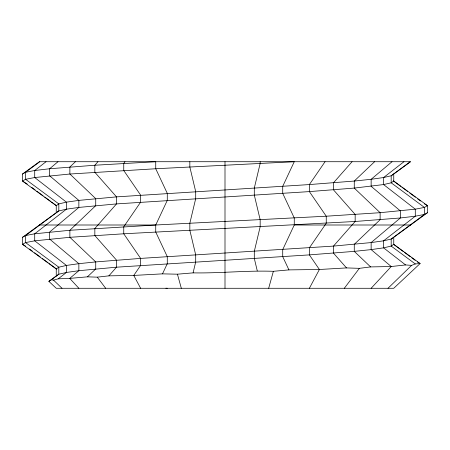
<?xml version="1.0" encoding="UTF-8"?>
<svg xmlns="http://www.w3.org/2000/svg" width="450" height="450" viewBox="0 0 450 450"><rect width="100%" height="100%" fill="white"/><g stroke="black" fill="none" stroke-linecap="round" stroke-linejoin="round"><path stroke-width="0.67" d="M48.864 281.363L56.25 275.979L56.25 268.948L22.5 244.339L22.5 237.308L56.25 212.692L56.25 205.661L22.5 181.052L22.5 174.021L39.375 161.719L410.625 161.719L393.75 174.021L393.75 181.052L427.5 205.661L427.5 212.692L393.75 237.308L393.75 244.339L420.12 263.559L393.75 288.281L56.25 288.281L48.864 281.363L51.255 279.816L53.544 280.119L58.224 278.826L69.722 278.392L87.435 276.84L97.284 277.161L108.894 275.85L133.768 275.428L162.506 273.864L177.435 274.191L193.089 272.874L195.699 261.917L195.699 254.886L189.838 230.276L189.838 223.239L195.699 198.63L195.699 191.599L189.838 166.989L189.838 161.719M268.678 288.281L273.364 271.305L288.934 269.893L319.393 269.494L346.506 267.913L359.364 268.341L370.609 266.918L391.236 266.529L405.591 264.938L411.609 265.371L415.294 263.942L420.12 263.559L417.364 261.956M162.506 273.864L167.282 263.672L167.282 256.641L155.739 232.031L155.739 225L167.282 200.391L167.282 193.359L155.739 168.75L155.739 161.719L94.837 165.234L49.629 168.75L34.712 170.505L25.577 172.266L22.5 174.021M27.264 184.061L22.5 181.052L25.577 179.297L34.712 177.536L69.874 174.021L155.739 168.75L294.261 161.719L282.718 186.328L282.718 193.359L294.261 217.969L294.261 225L282.718 249.609L282.718 256.641L288.934 269.893M309.375 288.281L319.393 269.494L309.375 254.886L309.375 247.854L326.25 223.239L326.25 216.208L309.375 191.599L309.375 184.567L325.046 161.719M124.954 161.719L123.75 163.474L123.75 170.505L140.625 195.114L140.625 202.146L123.75 226.761L123.75 233.792L140.625 258.401L140.625 265.433L133.768 275.428L140.625 288.281M344.323 288.281L359.364 268.341M97.937 161.719L94.837 165.234L94.837 172.266L116.528 196.875L116.528 203.906L94.837 228.516L94.837 235.547L116.528 260.156L116.528 267.188L108.894 275.85M352.063 161.719L333.473 182.812L333.473 189.844L355.162 214.453L355.162 221.484L333.473 246.094L333.473 253.125L346.506 267.913M371.143 288.281L391.236 266.529L371.143 249.609L354.268 251.37L309.375 254.886L116.528 267.188L78.857 270.703L66.426 272.464L58.815 274.219L56.25 275.979M388.001 288.281L411.609 265.371M75.414 161.719L69.874 166.989L69.874 174.021L95.732 198.63L95.732 205.661L69.874 230.276L34.712 233.792L25.577 235.547L22.5 237.308M87.435 276.84L95.732 268.948L95.732 261.917L69.874 237.308L69.874 230.276L155.739 225L326.25 216.208L380.126 212.692L415.288 209.177L424.423 207.422L427.5 205.661L424.423 203.906M374.586 161.719L354.268 181.052L309.375 184.567L116.528 196.875L78.857 200.391L66.426 202.146L58.815 203.906L56.25 205.661M57.983 161.719L49.629 168.75L49.629 175.781L78.857 200.391L78.857 207.422L49.629 232.031L49.629 239.062L78.857 263.672L95.732 261.917L140.625 258.401L333.473 246.094L371.143 242.578L383.574 240.823L391.185 239.062L393.75 237.308M392.017 161.719L371.143 179.297L354.268 181.052L354.268 188.083L380.126 212.692L380.126 219.724L354.268 244.339L354.268 251.37L370.609 266.918M46.041 161.719L34.712 170.505L34.712 177.536L66.426 202.146L66.426 209.177L34.712 233.792L34.712 240.823L66.426 265.433L78.857 263.672L78.857 270.703L69.722 278.392L78.857 288.281M58.224 278.826L66.426 272.464L66.426 265.433L58.815 267.188L56.25 268.948M403.959 161.719L383.574 177.536L371.143 179.297L371.143 186.328L400.371 210.938L400.371 217.969L371.143 242.578L371.143 249.609L383.574 247.854L391.185 246.094L393.75 244.339M39.819 161.719L25.577 172.266L25.577 179.297L58.815 203.906L58.815 210.938L25.577 235.547L25.577 242.578L58.815 267.188L58.815 274.219L51.255 279.816M410.181 161.719L391.185 175.781L383.574 177.536L383.574 184.567L415.288 209.177L415.288 216.208L383.574 240.823L383.574 247.854L405.591 264.938M56.25 212.692L58.815 210.938L66.426 209.177L78.857 207.422L116.528 203.906L309.375 191.599L354.268 188.083L383.574 184.567L391.185 182.812L393.75 181.052M393.75 174.021L391.185 175.781L391.185 182.812L424.423 207.422L424.423 214.453L391.185 239.062L391.185 246.094L415.294 263.942M427.5 212.692L424.423 214.453L415.288 216.208L400.371 217.969L355.162 221.484L123.75 233.792L69.874 237.308L34.712 240.823L25.577 242.578L22.5 244.339L25.577 246.094M273.364 271.305C246.6 270.366 219.876 273.364 193.089 272.874M39.375 225L155.739 225M294.261 225L410.625 225M165.893 288.231L167.282 288.281M53.544 280.119L61.999 288.281M393.441 180.968L400.764 186.39M401.889 187.222L407.526 191.391M409.776 193.061L415.412 197.235M417.662 198.9L420.48 200.987M393.412 244.226L403.436 251.651M404.55 252.472L410.124 256.596M411.795 257.833L415.136 260.308M31.776 187.403L35.151 189.906M36.844 191.154L43.042 195.744M44.73 196.993L50.366 201.167M51.491 201.999L56.559 205.751M29.52 249.013L32.338 251.1M34.588 252.765L40.224 256.939M42.474 258.609L48.111 262.778M49.236 263.61L56.559 269.032M97.284 277.161L105.677 288.281M177.435 274.191L181.322 288.281M257.276 270.889L254.301 258.401L254.301 251.37L260.162 226.761L260.162 219.724L254.301 195.114L254.301 188.083L260.162 163.474L260.162 161.719M225 161.719L225 288.281"/></g></svg>
